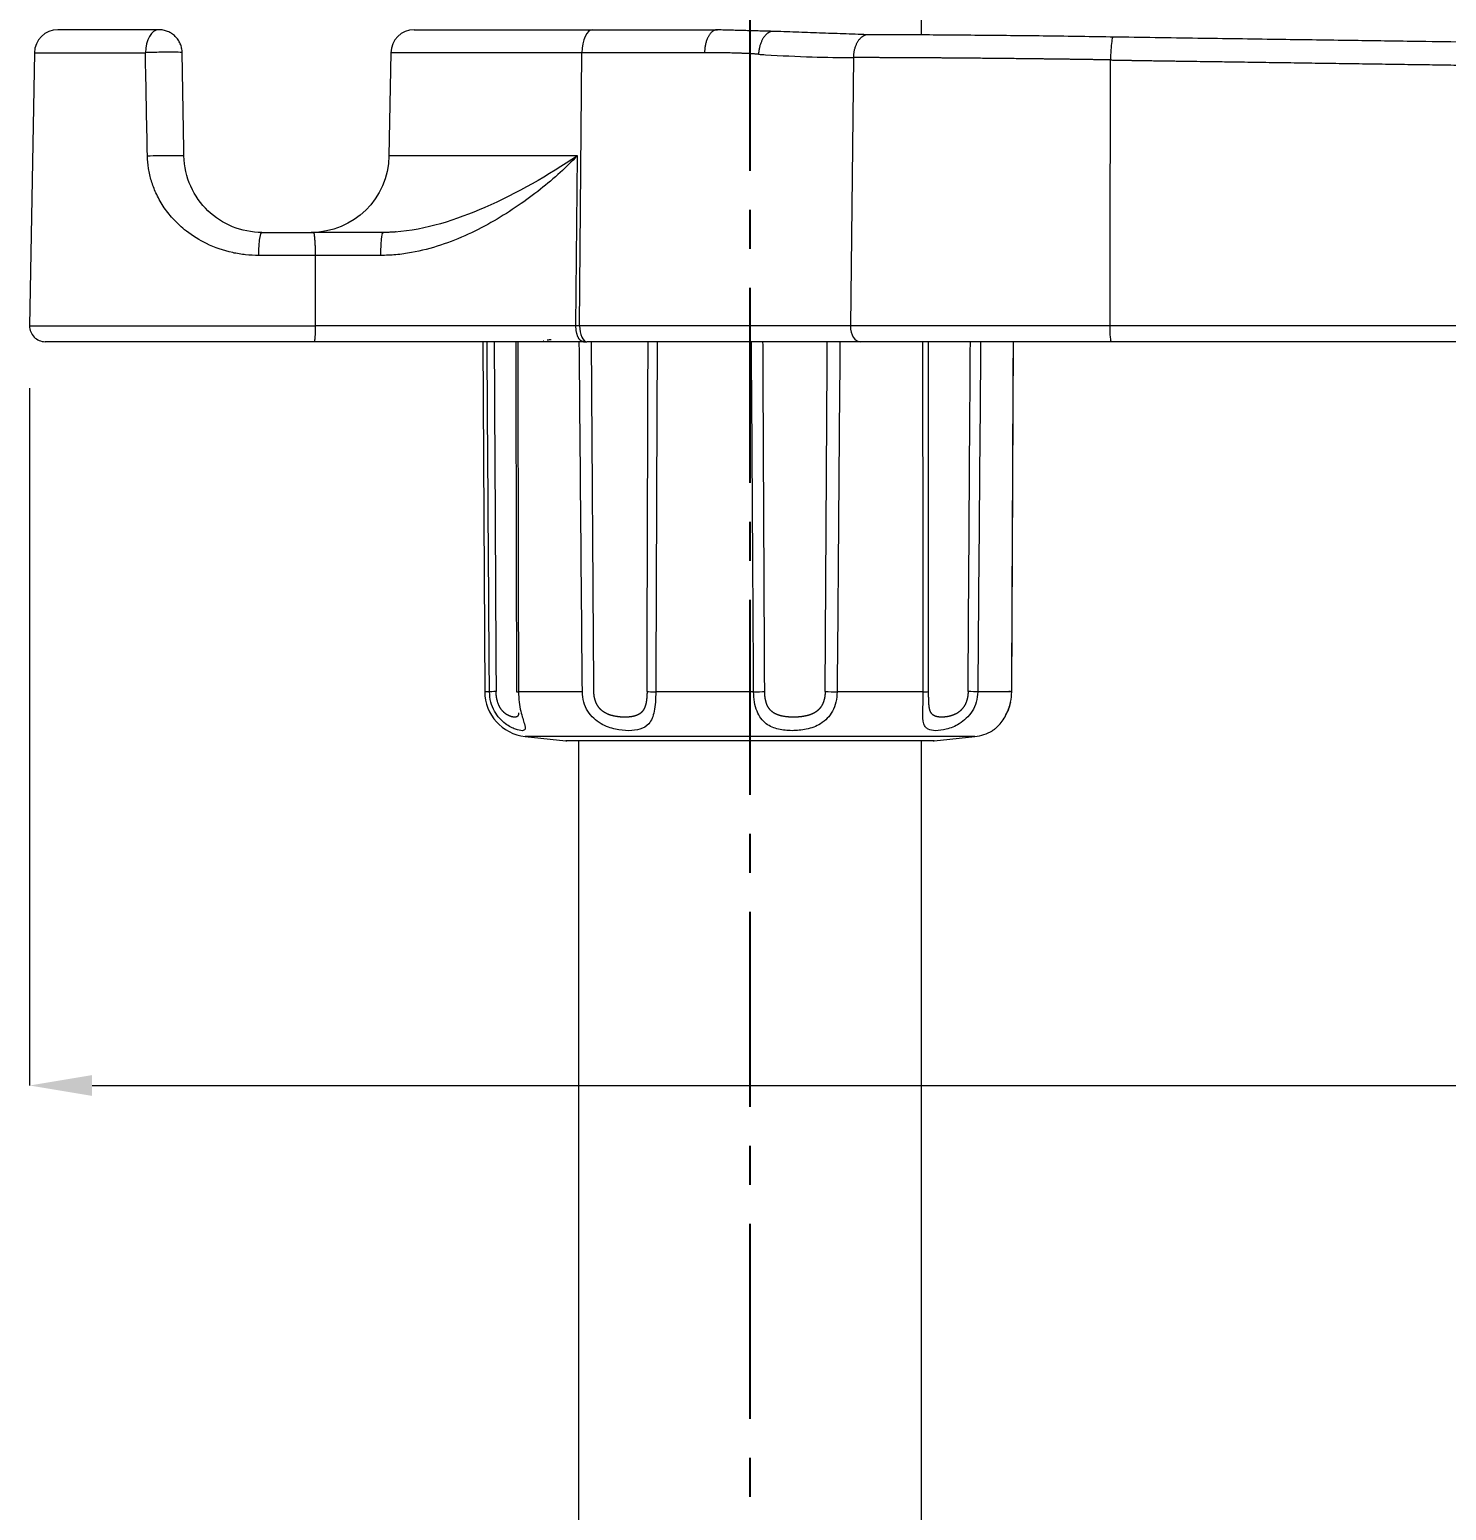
# Model space of a CAD drawing. Extents: x 0 to 1354, y 0 to 992.
# Drawn here: x 736.4 to 827.3, y 252.3 to 347.2 of the extents above; entities that cross this region are included whole.
import ezdxf

# ---------------------------------------------------------------- set-up
doc = ezdxf.new("R2010")
doc.units = 0
doc.header["$LTSCALE"] = 10
doc.header["$MEASUREMENT"] = 0
doc.header["$PDMODE"] = 3
doc.header["$PDSIZE"] = -10
doc.linetypes.add('CENTER', pattern=[2, 1.25, -0.25, 0.25, -0.25])
doc.layers.get('0').update_dxf_attribs({"linetype": 'CONTINUOUS'})
doc.layers.get('DEFPOINTS').update_dxf_attribs({"linetype": 'CONTINUOUS'})
doc.layers.add('1', color=7, linetype='CONTINUOUS')
doc.styles.add('Daelim Dimension', font='')
doc.styles.get('Daelim Dimension').set_extended_font_data('NanumGothic')
doc.dimstyles.new('DEFAULT', dxfattribs={"dimscale": 2, "dimtxt": 2, "dimasz": 2, "dimexe": 0, "dimexo": 2, "dimgap": 1, "dimtad": 1, "dimdec": 1, "dimzin": 9, "dimdsep": 46, "dimtxsty": 'Daelim Dimension', "dimcen": 0.5, "dimclrd": 252, "dimclre": 252, "dimclrt": 3, "dimadec": 1, "dimazin": 0, "dimtfac": 1, "dimtdec": 1, "dimtix": 1, "dimtmove": 0, "dimatfit": 3, "dimfxl": 1, "dimtolj": 1, "dimtzin": 1, "dimlwd": 9, "dimlwe": 9, "dimarcsym": 0})

# ---------------------------------------------------------------- blocks, each defined once
blk = doc.blocks.new('*D10')
at = {"color": 5, "linetype": 'ByBlock', "lineweight": 9, "ltscale": 0.5, "transparency": 16777216}
for p, q in [((736.4302977188373, 324.2547346279537), (736.4302977188373, 279.5530721143766)), ((918.0946051862121, 324.1518465728539), (918.0946051862121, 279.5530721143766)), ((740.4302977188373, 279.5530721143766), (914.0946051862121, 279.5530721143766))]:
    blk.add_line(p, q, dxfattribs=at)
at = {"color": 5, "ltscale": 0.5, "transparency": 16777216}
for points in [[(740.4302977188373, 280.2197387810433), (740.4302977188373, 278.8864054477099), (736.4302977188373, 279.5530721143766)], [(914.0946051862121, 280.2197387810433), (914.0946051862121, 278.8864054477099), (918.0946051862121, 279.5530721143766)]]:
    blk.add_solid(points, dxfattribs=at)
at = {"layer": 'DEFPOINTS', "color": 0, "ltscale": 0.5, "transparency": 16777216}
for p in [(736.4302977188373, 328.2547346279537), (918.0946051862121, 328.1518465728539), (918.0946051862121, 279.5530721143766)]:
    blk.add_point(p, dxfattribs=at)
at = {"color": 7, "ltscale": 0.5, "transparency": 16777216, "insert": (857.1128768611317, 292.4400535163795), "char_height": 20, "attachment_point": 5, "style": 'Daelim Dimension'}
blk.add_mtext('\\A1;182', dxfattribs=at)

msp = doc.modelspace()

# ---------------------------------------------------------------- linework, layer by layer
at = {"color": 1, "linetype": 'CENTER'}
msp.add_open_spline([(782.612609646972, 872.5885128611487), (782.612609646972, 867.5885128611487), (782.612609646972, 159.5885128611487)], degree=1, knots=[0, 0, 0.0070126227208976, 1, 1], dxfattribs=at)
at = {"layer": '1', "color": 7, "linetype": 'Continuous', "lineweight": 18}
for p, q in [((793.6126094133688, 346.9072632215273), (793.6126094133688, 632.0041382215275)), ((736.7359144133688, 345.7634602215273), (736.4302984133687, 328.2547342215273)), ((759.5859144133688, 345.7634602215273), (759.4704764133689, 339.1500202215273)), ((754.6668694133687, 327.2372822215273), (737.4301454133688, 327.2372822215273)), ((765.4790064133686, 327.2372252215275), (765.6095644133688, 304.7961312215273)), ((771.9334504133685, 327.2372822215273), (772.1629944133688, 327.2372822215273)), ((789.6931154133686, 327.2372822215273), (772.1629944133688, 327.2372822215273)), ((768.1975814133689, 301.9298282215275), (770.8088284133687, 301.6473142215275)), ((794.4163914133687, 301.6473142215275), (797.0276374133687, 301.9298282215275)), ((794.4163914133687, 301.6473142215275), (770.8088284133687, 301.6473142215275)), ((771.6126094133688, 301.6478882215276), (771.6126094133688, 238.4728882215275)), ((793.6126094133688, 238.4619502215276), (793.6126094133688, 301.6478882215276))]:
    msp.add_line(p, q, dxfattribs=at)
at = {"layer": '1', "color": 7, "linetype": 'Continuous', "lineweight": 13}
for p, q in [((736.7359144133688, 345.7634602215273), (743.8517504133688, 345.7634602215273)), ((771.8381574133687, 345.7634602215273), (759.5859144133688, 345.7634602215273)), ((771.6951564133687, 328.2547342215273), (771.8381574133687, 345.7634602215273)), ((779.7050674133689, 345.7634602215273), (771.8381574133687, 345.7634602215273)), ((789.2442704133687, 345.4478822215276), (789.0517674133689, 328.2547342215273)), ((771.546276413369, 339.1500202215273), (759.4704764133689, 339.1500202215273)), ((771.4553344133687, 328.2547342215273), (771.5462754133687, 339.1500202215273)), ((754.7391624133688, 332.7634602215273), (751.1228734133688, 332.7634602215273)), ((754.7391624133688, 332.7634602215273), (754.7453394133686, 328.2547342215273)), ((736.4302984133687, 328.2547342215273), (754.7453394133686, 328.2547342215273)), ((771.6951564133687, 328.2547342215273), (771.4553344133687, 328.2547342215273)), ((789.0517674133689, 328.2547342215273), (771.6951564133687, 328.2547342215273)), ((850.9464194133689, 328.2547342215273), (805.7018804133686, 328.2547342215273)), ((765.9108634133686, 304.7961312215273), (765.6095644133688, 304.7961312215273)), ((771.8667154133686, 304.7961312215273), (767.7699434133688, 304.7961312215273)), ((782.8506914133686, 304.7961312215273), (776.5740724133689, 304.7961312215273)), ((793.723266413369, 304.7961312215273), (788.2036994133687, 304.7961312215273)), ((799.3970414133687, 304.7961312215273), (797.2171944133688, 304.7961312215273)), ((797.0276374133687, 301.9298282215275), (768.1975814133689, 301.9298282215275))]:
    msp.add_line(p, q, dxfattribs=at)
at = {"layer": '1', "color": 7, "linetype": 'Continuous', "lineweight": 18}
for centre, radius, start, end in [((738.2356854133686, 345.7372822215273), 1.499999999062544, 90, 178.9999999999982), ((761.085685413369, 345.7372822215273), 1.4999999990625, 90, 178.9999999999982), ((737.4301454133688, 328.2372822215273), 0.9999999993749971, 178.9999999999982, 270), ((768.5095154133687, 304.8130032215274), 2.9, 180.3333329999999, 263.8251270000063), ((796.7157034133688, 304.8130032215274), 2.9, 276.1748729999937, 299.9052350000143), ((770.8626094133688, 302.1444132215272), 0.499999999687501, 263.8251270000063, 270), ((794.3626094133688, 302.1444132215272), 0.499999999687501, 270, 276.1748729999937)]:
    msp.add_arc(centre, radius, start, end, dxfattribs=at)
at = {"layer": '1', "color": 7, "linetype": 'Continuous', "lineweight": 18, "extrusion": (0, 0, -1)}
msp.add_arc((-754.4712374133687, 339.2372822215273), 4.999999996875, 181.0000000000018, 270, dxfattribs=at)
at = {"layer": '1', "color": 7, "linetype": 'Continuous', "lineweight": 13}
for centre, major_axis, ratio, start_param, end_param in [((744.7115764133687, 345.7372822215273), (-3.941028844412803e-14, 1.499999999062538), 0.573304999999972, 1.443170027926044e-10, 1.5533430342748), ((772.5399144133689, 345.7372822215273), (-9.501005023326947e-14, 1.499999999062481), 0.4679099999999854, 4.561684363579843e-12, 1.553343034274898), ((772.1629944133688, 328.2372822215273), (1.026541455475195e-13, 0.9999999993750064), 0.4679099999999596, 1.553343034272702, 3.141592656925711), ((766.8931264133689, 304.8019492215278), (0.9999763877550422, 0.006871967087171265), 0.004974999999960295, 2.160774633668229, 2.953057834599128), ((768.6428704133687, 304.8019492215278), (0.9999978656091133, 0.002066102193322386), 0.008229000000099528, 3.196693472921137, 3.651198131270453), ((776.9292104133688, 304.8019492215278), (-0.9999931303784328, 0.003706644925764245), 0.00763099999997202, 0.4154766212758756, 1.207759822947147), ((782.8366894133687, 304.8019492215278), (0.9999814361306181, 0.006093222750653725), 0.005904000000046583, -1.556829515515801, -0.7645463141707715), ((787.8748764133688, 304.8019492215278), (-0.9999700084458466, 0.00774482282495604), 0.003463999999878772, 1.113607590676201, 1.905890792330338), ((793.0698264133689, 304.8019492215278), (0.999999619000645, 0.0008729254251492536), 0.008439000000040046, -0.8586835120363541, -0.06640031071005836), ((796.3582694133688, 304.8019492215278), (-0.9999667134030679, 0.008159170869803212), 0.002324999999998652, 3.679185711787818, 4.471468913494111)]:
    msp.add_ellipse(centre, major_axis=major_axis, ratio=ratio, start_param=start_param, end_param=end_param, dxfattribs=at)
at = {"layer": '1', "color": 7, "linetype": 'Continuous', "lineweight": 18}
for centre, major_axis, ratio, start_param, end_param in [((754.6668684133688, 328.2372822215273), (-1.519383184936736e-12, 1.000000002086419), 0.07848199978714909, 4.712388980384571, 4.729842272721846), ((771.9334504133685, 328.2372822215273), (2.51393466845923e-12, 0.9999999992882429), 0.4781880000415165, 1.553343034134931, 1.570796326796156), ((789.6931154133686, 328.2372822215273), (8.902705372639467e-12, 0.9999999995283), 0.641444999901686, 1.553342915879312, 1.570796326800607), ((789.6931154133686, 328.2372822215273), (2.970675222953464e-14, 0.9999999993750065), 0.6414450000000153, 1.570796326794859, 3.141592653581331), ((798.4099154133687, 304.8019492215278), (-0.9999886907293255, 0.004755882229033115), 0.007025999999907989, 2.981061232649967, 3.773344433987922)]:
    msp.add_ellipse(centre, major_axis=major_axis, ratio=ratio, start_param=start_param, end_param=end_param, dxfattribs=at)
for points, degree, knots in [([(744.7115766640927, 347.2372820322387), (744.2728721198341, 347.2372820051348), (743.3960040992401, 347.2372819509608), (742.0157026134657, 347.2372820871044), (740.8958107540175, 347.2372819216801), (740.0351855084341, 347.2372820609182), (739.3131308674956, 347.2372819717577), (738.658053458365, 347.2372820823855), (738.3304904545516, 347.2372819477612), (738.2441720603147, 347.2372820308976), (738.2351809201641, 347.2372820364706), (738.2357115612408, 347.2372820352409)], 3, [0, 0, 0, 0, 0.1123801764934061, 0.2246217510329626, 0.3974304120375692, 0.4841950195472042, 0.5711530610885669, 0.736132256380012, 0.897017119452555, 0.9571615493799293, 1, 1, 1, 1]), ([(746.2113482057662, 345.7634606424283), (746.2096538574187, 345.8605297956722), (746.198506197291, 345.9574316446408), (746.157722169934, 346.1472679647266), (746.1280867671294, 346.2401979467593), (746.0514401897431, 346.4185976874717), (746.0044308276329, 346.5040632275093), (745.8948022982618, 346.6643216153068), (745.8321857234009, 346.7391106734151), (745.69369539637, 346.8752047387904), (745.6178249190989, 346.9365065278232), (745.4556776578052, 347.0433214657594), (745.3694047081008, 347.0888320887964), (745.1896944713317, 347.1623534877997), (745.0962614338996, 347.190362525195), (744.9057422473957, 347.2278272403817), (744.8086606035567, 347.2372820322387), (744.7115766639622, 347.2372820322387)], 3, [0, 0, 0, 0, 0.125, 0.125, 0.25, 0.25, 0.375, 0.375, 0.5, 0.5, 0.625, 0.625, 0.75, 0.75, 0.875, 0.875, 1, 1, 1, 1]), ([(761.0856857098624, 347.2372820322387), (761.0858407757432, 347.2372820322387), (761.2704492067919, 347.2372820322387), (761.4603037868578, 347.2372820322387), (761.842226200607, 347.2372820322387), (762.2311652805938, 347.2372820322387), (762.8124147586545, 347.2372820322387), (763.3988649613143, 347.2372820322387), (764.9410781154857, 347.2372820322387), (765.882155510647, 347.2372820322387), (766.8135959339343, 347.2372820322387), (767.8945511201969, 347.2372820322387), (768.9544706098027, 347.2372820322387), (770.1391030212008, 347.2372820322387), (771.2906870474176, 347.2372820322387), (772.5399147098624, 347.2372820322387)], 2, [0, 0, 0, 0.1248881683693669, 0.1248881683693669, 0.2499041443166002, 0.2499041443166002, 0.3749201202638334, 0.3749201202638334, 0.4999360962110667, 0.6249520721583001, 0.6249520721583001, 0.7499680481055333, 0.7499680481055333, 0.8749840240527667, 0.8749840240527667, 1, 1, 1]), ([(805.9811166825075, 346.7638501042654), (804.5213194524645, 346.7877997556509), (801.6594752880815, 346.8297338102445), (797.4921243742901, 346.8727218279234), (793.5851794748223, 346.9020175609123), (791.229047543769, 346.9112882705992), (790.1068648551072, 346.9134530292356)], 3, [0, 0, 0, 0, 0.2501072266922248, 0.500036615400498, 0.7500198159232172, 1, 1, 1, 1]), ([(850.9153259209224, 346.1881091839739), (849.5786951671439, 346.1667230352593), (846.9647713671175, 346.1470693917438), (843.2238384318421, 346.2164612791873), (839.8461574866324, 346.2703940778381), (836.9262018970908, 346.3134243315392), (834.467859020901, 346.3490000170252), (832.394690725142, 346.3789370515713), (830.2761818069293, 346.4096223721233), (827.749428909035, 346.4466313677246), (824.5282451423518, 346.4934526323811), (820.6805419933885, 346.5483993213036), (816.2074272174032, 346.6126565662178), (811.2022370482096, 346.6818904982599), (807.6895208067604, 346.7363591845012), (805.87537529058, 346.7653688396902)], 3, [0, 0, 0, 0, 0.0889275642126793, 0.1739155189074947, 0.2489243766054565, 0.3136979411280242, 0.3682333805548496, 0.4125420780199774, 0.4516966568520109, 0.5092693979607583, 0.5807810878287573, 0.666220468125661, 0.7655964992142126, 0.8789013699278001, 1, 1, 1, 1]), ([(751.3260247270227, 334.2373417982005), (750.0150590788621, 334.2375996706794), (748.7695504826261, 334.7598675468987), (746.9555671882431, 336.5023295987146), (746.3511304384788, 337.7747816846093), (746.3268474755978, 339.1500210797537)], 3, [0, 0, 0, 0, 0.5, 0.5, 1, 1, 1, 1]), ([(759.0960806076919, 334.2372889353153), (758.7267138187208, 334.237292601036), (758.356467293052, 334.2372797060332), (757.7997576076532, 334.2372803680962), (757.6139887309619, 334.2372815903225), (757.2421601116885, 334.2372826304006), (757.0560931187101, 334.2372825357086), (756.6833923701261, 334.2372821540123), (756.4967309846684, 334.2372819463342), (756.122740806918, 334.2372819142831), (755.9354423861678, 334.2372820023872), (755.3729430318649, 334.2372821338383), (754.9971026988596, 334.2372817574912), (754.6214574653554, 334.2372820753674)], 3, [0, 0, 0, 0, 0.2499999999999982, 0.2499999999999982, 0.3749999999999984, 0.3749999999999984, 0.4999999999999988, 0.4999999999999988, 0.6249999999999991, 0.6249999999999991, 0.7499999999999993, 0.7499999999999993, 1, 1, 1, 1]), ([(771.9334502139159, 327.2372820447388), (770.2440459044637, 327.2372820447388), (767.8135434383607, 327.2372820447388), (765.7814080253129, 327.2372820447388), (763.5202853039127, 327.2372820447388), (761.2613603591194, 327.2372820447388), (759.1304785576267, 327.2372820447388), (756.5849991890454, 327.2372820447388), (754.6668696214479, 327.2372820447388)], 2, [0, 0, 0, 0.25, 0.25, 0.5, 0.5, 0.75, 0.75, 1, 1, 1]), ([(767.5966240778776, 327.2372051591472), (767.5969699487559, 327.0777116204874), (767.5993061540403, 326.0000044376627), (767.6032630507507, 324.1700884523509), (767.6081234751837, 321.9134620984994), (767.6119880413025, 320.1132632166011), (767.6158575827349, 318.3056158398101), (767.620639479408, 316.0640616405269), (767.6271375110086, 313.0037291772803), (767.6352443552041, 309.1620361831795), (767.6411514094812, 306.3404544736857), (767.6443636859358, 304.7994369523224)], 3, [0, 0, 0, 0, 0.0213247711632055, 0.1440927293615808, 0.2446653525023822, 0.3230426412290896, 0.384784873694818, 0.486353422411842, 0.6227454643687826, 0.7939609833902991, 1, 1, 1, 1]), ([(769.8637112715951, 327.355022921716), (769.7753635449058, 327.3493761388897), (769.6913475579831, 327.3431599418661), (769.6205425589965, 327.3367483039276), (769.6148830912466, 327.3362265728454)], 3, [0, 0, 0, 0, 0.9188127440796916, 1, 1, 1, 1]), ([(805.7882305044341, 327.2372820447388), (803.5819562684774, 327.2372820447388), (801.4294493387779, 327.2372820447388), (799.2700739895226, 327.2372820447388), (797.2303474354931, 327.2372820447388), (795.1871414131665, 327.2372820447388), (791.3884688090202, 327.2372820447388), (789.6931149668508, 327.2372820447388)], 2, [0, 0, 0, 0.25, 0.25, 0.5, 0.5, 0.75, 1, 1, 1]), ([(799.4033685874147, 304.7980264218093), (799.4084897903022, 305.8822445510812), (799.417947702902, 307.8846762284568), (799.4309575272478, 310.6393172399146), (799.4416145531777, 312.8959442548992), (799.450115567015, 314.6961442545855), (799.4586511945936, 316.5037940036416), (799.4692348780545, 318.7453528608601), (799.4836832207002, 321.8056934276253), (799.4974552876956, 324.7231211622109), (799.5064108823008, 326.6204355097395), (799.5093219156838, 327.2371812776739)], 3, [0, 0, 0, 0, 0.1449545302006532, 0.2677150457568928, 0.368281563533489, 0.4466540848439347, 0.5083925934808863, 0.6099550754818576, 0.7463389802055487, 0.9175443166939028, 1, 1, 1, 1]), ([(798.1626209828464, 302.2997516823013), (798.1685506840913, 302.3038501362905), (798.1804223051231, 302.312055489406), (798.2794088800833, 302.3844537889916), (798.434477787705, 302.5146605338875), (798.7332416467707, 302.8141224449435), (799.1022528299027, 303.3667983286466), (799.3535939893954, 304.1297135260427), (799.3823935798669, 304.5714578487516), (799.3970412032841, 304.7961313381977)], 3, [0, 0, 0, 0, 0.1038553457084216, 0.2079246922293622, 0.3184675448105985, 0.4363181500365246, 0.7001787429503538, 0.8475093293368925, 1, 1, 1, 1]), ([(798.9691084575416, 303.2059062159226), (798.9845060993816, 303.2318224153621), (799.0660321476507, 303.3739865198411), (799.205743837419, 303.6717935456243), (799.2982375528504, 303.9843224624708), (799.3317199756762, 304.1412054984492)], 3, [0, 0, 0, 0, 0.1067022716779811, 0.564731751720043, 1, 1, 1, 1])]:
    msp.add_open_spline(points, degree=degree, knots=knots, dxfattribs=at)
for points, degree in [([(772.5399147098624, 347.2372820322387), (776.6393300646478, 347.2372820322387), (780.5244307447738, 347.2372820322387)], 2), ([(784.0463752868532, 347.1291978011411), (780.4166664117065, 347.2289813930208)], 1), ([(790.1131588470284, 346.9144525037343), (784.0306948645721, 347.1314307521614)], 1), ([(746.327093556295, 339.1500254086875), (746.2884924834384, 341.3545034815513), (746.2498914091657, 343.5589815543906), (746.2112903334769, 345.7634596272053)], 3), ([(751.326024718699, 334.2372820403632), (752.9686583305265, 334.2372820403632), (754.6214574653554, 334.2372820403632)], 2), ([(759.9388518908759, 334.2720753041947), (758.9897027543157, 334.2151311358127)], 1), ([(759.071803261023, 334.2152013835891), (759.0800586078326, 334.2299253721856), (759.0882185773467, 334.2372879037237), (759.0960806076919, 334.2372889353153)], 3), ([(759.8634224267571, 334.2641033544203), (759.6080614043603, 334.2464623691965), (759.3522304450398, 334.2372740166909), (759.0960806076969, 334.237273170166)], 3), ([(769.3756008897062, 327.2958029734193), (769.3707034627628, 327.2932327174237), (769.3666565590088, 327.2906644679349), (769.3626096552553, 327.2880962184456)], 3), ([(850.9407251963694, 327.2372820447388), (828.3226432288357, 327.2372820447388), (805.7882305044341, 327.2372820447388)], 2)]:
    msp.add_open_spline(points, degree=degree, dxfattribs=at)
at = {"layer": '1', "color": 7, "linetype": 'Continuous', "lineweight": 13}
for points, weights in [([(780.5244307447745, 347.2372823105868), (780.0447417029809, 347.2372823582343), (779.7132202543926, 346.6183732186889), (779.705067953344, 345.7634606396234)], [1.132441264747343, 0.933568573985621, 0.9586650548010645, 1.207730707193673]), ([(784.0284422118668, 347.1311163664461), (783.5466268862033, 347.0628142725125), (783.2065139627161, 346.4577120565053), (783.1631040768061, 345.6646887193394)], [1.098810870723025, 0.93666454982598, 0.9740769605851254, 1.211048103000461]), ([(790.1069855652279, 346.9134728182405), (789.5910670125886, 346.8288841271294), (789.253742011078, 346.2305627620178), (789.2442703048864, 345.4478825685117)], [1.101716854993937, 0.9400909128945356, 0.9710801364015884, 1.194684525515096]), ([(754.621457465355, 334.2372820753674), (754.6894680566411, 334.2372823586918), (754.7379766483323, 333.6298968122753), (754.7391635960669, 332.7634606487807)], [1.167371716340414, 0.9442094212073396, 0.9442094278865624, 1.167371736378082]), ([(754.7453513716318, 328.2372820441135), (754.745351370671, 327.650619030546), (754.7127763732283, 327.2372826123308), (754.6668746128603, 327.2372830923775)], [1.167371831364759, 0.9414208798922716, 0.9442442331595362, 1.175841891166553]), ([(771.9334502459976, 327.237283119706), (771.6537563450291, 327.2372826399867), (771.4552666155082, 327.6506190468142), (771.4552666129557, 328.2372820441135)], [1.175841891158185, 0.9442442332473804, 0.9414208798971362, 1.167371831107452]), ([(805.7018579446467, 328.237282044114), (805.7018579446474, 328.2431076385653), (805.7018623614254, 328.2489260108393), (805.7018711627684, 328.2547366955848)], [1.167382765344585, 1.170171744219717, 1.172995576159694, 1.175854261164515]), ([(772.6066274734953, 304.802260129705), (772.5554187617004, 312.2805102805667), (772.5046387816351, 319.7587675066927), (772.4541724627234, 327.237030124036)], [1.00000000007275, 1.000000000075473, 1.000000000078156, 1.000000000080793]), ([(783.5583973467628, 304.802260129705), (783.5212384862575, 312.280510275674), (783.484660550479, 319.7587674969084), (783.4485333748171, 327.2370301093595)], [1.00000000007252, 1.000000000075234, 1.000000000077909, 1.000000000080536]), ([(794.0676226440414, 304.802260129705), (794.0619006785037, 312.2805104083652), (794.0566400095022, 319.7587677622912), (794.0517562840196, 327.2370305074344)], [1.00000000007305, 1.000000000075782, 1.000000000078474, 1.000000000081127])]:
    msp.add_rational_spline(points, weights, degree=3, dxfattribs=at)
for points, knots in [([(805.875322476033, 346.7596858526701), (805.8524881011404, 346.7357439741497), (805.8272021115081, 346.6478199276378), (805.7646802762106, 346.1920049346284), (805.7361724053212, 345.7061301373108), (805.7272989656694, 345.2964709908399)], [0, 0, 0, 0, 0.3771899324551563, 0.3771899324551563, 1, 1, 1, 1]), ([(744.7115767970331, 345.7875021284424), (744.6352396545772, 345.7861682831142), (744.5589017638276, 345.7846406291417), (744.4079975029581, 345.7812332023475), (744.333432497564, 345.7793534603559), (744.1878085771841, 345.7752855951919), (744.1167509791703, 345.7730975088223), (743.9797948850714, 345.7684638660955), (743.913897627569, 345.7660183516571), (743.8513464215816, 345.7634725524415)], [0, 0, 0, 0, 0.25, 0.25, 0.5, 0.5, 0.75, 0.75, 1, 1, 1, 1]), ([(783.163111258456, 345.6646886523083), (783.1350431885062, 345.6665822777738), (783.0785086026408, 345.6703964100477), (782.9930121374864, 345.6758505634014), (782.9062468793745, 345.6811621081981), (782.8182031092197, 345.6863080223118), (782.7288801081722, 345.6912946017198), (782.6382746583031, 345.6961201226079), (782.546384188403, 345.7007850544449), (782.4532059141338, 345.7052892671452), (782.3587370734895, 345.7096327945799), (782.2629748628419, 345.7138156259018), (782.16591645482, 345.7178377625294), (782.0675589938496, 345.7216992026945), (781.9678995977442, 345.7253999452021), (781.8669353578734, 345.7289399901481), (781.7646633388699, 345.7323193320678), (781.661080581724, 345.7355379870821), (781.5561840935989, 345.7385958894563), (781.4159286600334, 345.7424219240909), (781.2399190255574, 345.7467458450149), (781.0277124891882, 345.7512129481827), (780.813139567405, 345.7549927203211), (780.5961907345945, 345.7580838992337), (780.3768596353011, 345.7604907786697), (780.1551277913318, 345.7621972380696), (779.9310225611544, 345.7632642177493), (779.7806091742618, 345.7633949715866), (779.7050677777861, 345.763460639462)], [0, 0, 0, 0, 0.0247377469475508, 0.0498266635870976, 0.0752668781701753, 0.1010585136767789, 0.1272016880955817, 0.1536965146856054, 0.1805431022208651, 0.2077415552196451, 0.2352919741590787, 0.2631944556764738, 0.2914490927581579, 0.3200559749168855, 0.3490151883585014, 0.3783268161387764, 0.4079909383109273, 0.4380076320645837, 0.4683769718568669, 0.4990990295358392, 0.5597139325195905, 0.6208986672686327, 0.6826537230271181, 0.7449795752251617, 0.8078766859619051, 0.8713455044676609, 0.9353864675464888, 1, 1, 1, 1]), ([(783.1631067186208, 345.6646885453927), (783.3101512883127, 345.6546425710992), (784.4701182827362, 345.5780865606196), (786.5196317514838, 345.480556303655), (788.3740068073037, 345.4492366129114), (789.2442700084616, 345.4478865484346)], [0, 0, 0, 0, 0.0705672147237085, 0.5576883068967562, 1, 1, 1, 1]), ([(805.727280210991, 345.2964747787844), (805.7007128487439, 345.2969744009067), (805.6469908727581, 345.2979846889205), (805.5655511274431, 345.2994820594447), (805.482369688044, 345.3009875285131), (805.3974505143551, 345.302498440102), (805.3107954246925, 345.3040155279939), (805.2224068647538, 345.305538588538), (805.1322871403304, 345.3070676772429), (805.0404386276914, 345.3086027780935), (804.9468637137907, 345.3101438948718), (804.8515648110474, 345.3116910259475), (804.7545443515164, 345.313244171228), (804.6558047867056, 345.3148033302357), (804.5553485858063, 345.3163685026373), (804.4531782343256, 345.3179396880939), (804.3492962325763, 345.3195168862974), (804.243705094174, 345.3211000969611), (804.1364073444943, 345.3226893198178), (804.027405519113, 345.324284554619), (803.9167021622152, 345.3258858011338), (803.8042998249794, 345.3274930591458), (803.6902010639401, 345.3291063284512), (803.5744084392968, 345.3307256088717), (803.4569245133207, 345.3323509001946), (803.3377518482434, 345.3339822023947), (803.216893006007, 345.3356195147837), (803.0943505840382, 345.3372628386758), (802.9701282100668, 345.3389121520879), (802.844231489245, 345.3405674543908), (802.7166681657582, 345.3422287659203), (802.587447420467, 345.3438960849041), (802.456578979326, 345.3455694117708), (802.3240730976249, 345.3472487462366), (802.189940574146, 345.348934088159), (802.0541927684676, 345.3506254375982), (801.9168416148104, 345.3523227936714), (801.7778996480329, 345.3540261591641), (801.6373799849825, 345.3557355229211), (801.4952964764689, 345.3574509268108), (801.3516632117844, 345.3591722112067), (800.8846205535983, 345.3647309415735), (800.0992912138622, 345.3737553527078), (799.0062709554991, 345.3855196416132), (797.9278394131402, 345.3963263792732), (797.16450714765, 345.403397300973), (796.7049499841423, 345.4074485303161), (796.5425513873925, 345.4088594800021), (796.3806199969972, 345.4102459001322), (796.2191564242244, 345.4116077259434), (796.058161827882, 345.4129449747859), (795.8976372156308, 345.4142576419933), (795.7375836305346, 345.415545728885), (795.5780021033029, 345.4168092348498), (795.4188936767478, 345.4180481608607), (795.2602602636603, 345.4192624963837), (795.1021056035943, 345.4204522378616), (794.944435266701, 345.4216174001742), (794.7872560322135, 345.422757982539), (794.6305747291549, 345.4238739853279), (794.4743981708834, 345.4249654084481), (794.3187331518375, 345.4260322519292), (794.1635864484292, 345.4270745157689), (794.0089648188314, 345.4280921999718), (793.8548750030604, 345.4290853045411), (793.7013237229785, 345.4300538294808), (793.5483176823182, 345.4309977747923), (793.3958635667018, 345.4319171404784), (793.2439680436601, 345.4328119265408), (793.0926377626529, 345.4336821329823), (792.9418793550894, 345.4345277598034), (792.7916994343468, 345.4353488070053), (792.6421045957909, 345.43614527459), (792.493101416796, 345.4369171625565), (792.3446964567629, 345.4376644709066), (792.1968962571423, 345.4383871996395), (792.0497073414504, 345.4390853487546), (791.9031362152919, 345.4397589182524), (791.7571893663776, 345.4404079081312), (791.6118732645459, 345.4410323183909), (791.4671943617809, 345.4416321490287), (791.3231590922333, 345.4422074000447), (791.1797738722407, 345.4427580714357), (791.0370451003382, 345.4432841632004), (790.8949791573245, 345.4437856753345), (790.7535824060956, 345.4442626078405), (790.6128611923632, 345.4447149606992), (790.4728218420732, 345.445142733967), (790.3334706711189, 345.4455459274179), (790.194813949216, 345.4459245418773), (790.0568580347094, 345.4462785742478), (789.9196088719673, 345.4466080360633), (789.7830738656744, 345.4469128842909), (789.6472548918637, 345.4471932793738), (789.5121743587806, 345.4474486230254), (789.3777780316609, 345.4476811460852), (789.288763809664, 345.4478154432084), (789.2442701083537, 345.4478825715385)], [0, 0, 0, 0, 0.0044184578747177, 0.0089345824260242, 0.0135483570757221, 0.0182597697553694, 0.0230688132363434, 0.0279754854673976, 0.0329797899197544, 0.0380817359397583, 0.0432813391091044, 0.0485786216126566, 0.0539736126138508, 0.0594663486376806, 0.0650568739612531, 0.070745241011884, 0.0765315107727083, 0.0824157531957642, 0.0883980476225034, 0.0944784832116627, 0.1006571593744457, 0.1069341862169228, 0.1133096849895721, 0.1197837885438663, 0.126356641795795, 0.1330284021962094, 0.1397992402078617, 0.1466693397890008, 0.1536388916093795, 0.160707936702624, 0.16787635345646, 0.1751439996568297, 0.182510718309635, 0.189976337111864, 0.1975406679190763, 0.205203506209761, 0.2129646305470986, 0.2208238020387022, 0.2287807637949448, 0.2368352403865142, 0.2449869373018918, 0.2532355404054681, 0.3164484729775248, 0.3795549836257183, 0.4426110575179656, 0.5056860023234181, 0.5154414504661585, 0.5251937530657864, 0.5349431662579059, 0.5446899454131778, 0.5544343451210332, 0.5641766191735403, 0.5739170205494419, 0.5836558013983593, 0.5933932130251702, 0.6031295022234263, 0.6128647623222802, 0.6225988813480389, 0.6323317325618986, 0.6420631888767587, 0.6517931229226548, 0.6615214071116426, 0.6712479137021227, 0.6809725148626332, 0.6906950827351253, 0.700415489497728, 0.7101336074270255, 0.7198493089598529, 0.7295624667546285, 0.7392729537522392, 0.7489806432364834, 0.7586854088940949, 0.768387124874354, 0.7780856658483009, 0.7877809070675664, 0.7974727244228309, 0.8071609945019197, 0.8168455946475571, 0.82652640301478, 0.8362032986280313, 0.8458761614379408, 0.8555448723778036, 0.8652093134197711, 0.8748693676307616, 0.8845249192281075, 0.8941758536349352, 0.9038220575353076, 0.9134634189291216, 0.92309982718678, 0.9327311731036446, 0.9423573489542748, 0.9519782485464728, 0.961593767275122, 0.9712038021758552, 0.9808082519785312, 0.99040701716055, 1, 1, 1, 1]), ([(805.7272989656694, 345.2964709908399), (805.8134959183008, 345.2947698388073), (805.9847248373999, 345.2913905264902), (806.2398418299344, 345.2866304836496), (806.4914794609049, 345.282103815385), (806.7396402544327, 345.2778038065965), (806.9843248365964, 345.2736989451994), (807.2255343200745, 345.2697664455179), (807.4632696768776, 345.2659835022043), (807.697531967222, 345.2623290541912), (807.9283225079676, 345.2587849449149), (808.1556430012333, 345.2553431231097), (808.3794952721196, 345.2519953107083), (808.5998810857163, 345.2487341085596), (808.8168021099382, 345.2455526805836), (809.0302599157176, 345.2424447973087), (809.2402559766547, 345.2394048300719), (809.4467916667368, 345.2364275967718), (809.6498682682391, 345.2335088359189), (809.8494869437468, 345.2306433736342), (810.0456488386058, 345.2278316891154), (810.3573922432906, 345.223341327656), (810.9151120679917, 345.2155203198797), (811.8492770360635, 345.2021520970118), (813.1714200036922, 345.1829025977424), (814.8000543562821, 345.1593855918097), (816.5907557336432, 345.1338346851933), (818.3989305915634, 345.1079434290352), (820.1616830860844, 345.0820763909421), (821.8789953170822, 345.0571085756781), (823.5507957947516, 345.0330681415978), (825.1770171160815, 345.0097843691885), (826.7576218324903, 344.9867958725188), (828.3345022864569, 344.9636868406167), (829.922948258697, 344.9405084917091), (831.5382274221774, 344.9170961348589), (833.1536883506496, 344.8937876960379), (834.7692976803755, 344.8703733802811), (836.3850223745285, 344.8468601529037), (838.0008073139247, 344.8233172362163), (839.3363257216133, 344.8033327019873), (840.3857827048723, 344.7870736364787), (841.1434553665849, 344.7751631388303), (841.8839287836731, 344.7632068749533), (842.6072412829913, 344.7513846099002), (843.3134362763967, 344.7397947341312), (844.0025615744617, 344.7286121671884), (844.6746675463337, 344.7180946254218), (845.3298003309228, 344.7084140320433), (845.9680015689992, 344.6999488752688), (846.5892899564001, 344.6930315765728), (847.1936436262276, 344.688054221768), (847.7809894519619, 344.6856069952726), (848.3511536282326, 344.686142976632), (848.9038968984682, 344.6889888018484), (849.4390341581143, 344.6935428188428), (849.9565359139833, 344.6992258261596), (850.4564930868073, 344.7053971756352), (850.7839636179897, 344.7098493041156), (850.9447936933939, 344.7120358708169)], [0, 0, 0, 0, 0.0057340384923109, 0.0113905791694518, 0.0169696735136015, 0.0224713704910338, 0.027895716770782, 0.0332427569168164, 0.038512533556002, 0.0437050875361653, 0.0488204630397958, 0.0538587149294426, 0.0588198974521194, 0.06370406219138401, 0.0685112580710994, 0.0732415313645961, 0.0778949257091046, 0.0824714821253263, 0.0869712390419991, 0.0913942323253007, 0.0957404953129394, 0.1000100587427909, 0.1121151039289634, 0.1328084791375976, 0.1620910061135974, 0.1999648385504255, 0.2409988739004876, 0.2810177805411076, 0.3200233795664015, 0.3580163104406544, 0.3949954541602322, 0.4309596863450496, 0.4659098377857582, 0.4998468355432857, 0.5355497277177663, 0.5712532052516063, 0.6069564828922022, 0.6426593785740752, 0.6783620099701453, 0.7140633975313665, 0.7497618435775654, 0.7668814280384177, 0.7836200455345714, 0.7999783315294371, 0.8159572570736552, 0.8315577457733248, 0.8467808366756244, 0.8616276908737833, 0.8760993076889153, 0.8901965451161002, 0.9039200981996438, 0.9172695940795038, 0.9302433060678978, 0.9428386953955452, 0.9550493558589488, 0.9668692908660272, 0.9782989790572556, 0.9893420124797988, 1, 1, 1, 1]), ([(743.9847736126485, 339.1500271473431), (744.4329799945658, 339.1679959677429), (745.0504575764585, 339.1799499416336), (746.0077649461473, 339.1799336102702), (746.3268248800769, 339.1679651574616), (746.3270935566588, 339.150025388022)], [0, 0, 0, 0, 0.5, 0.5, 1, 1, 1, 1]), ([(751.1228735623349, 332.7634606578592), (750.8408829130294, 332.7721844661157), (750.2760793127404, 332.7896575217771), (749.1292925102553, 332.9835416592894), (747.8103864160403, 333.4380161569113), (746.544172830208, 334.2249596451345), (745.6352756204028, 335.0646088506735), (744.9865592434271, 335.8986376485884), (744.5325477527826, 336.7175328457363), (744.2254953205315, 337.5322993747302), (744.0342357586273, 338.3302134111152), (744.0012930002549, 338.8787381980931), (743.9850006260235, 339.1500200077078)], [0, 0, 0, 0, 0.0777078936919473, 0.1556423882713493, 0.3235638140221335, 0.4697138487374908, 0.5841261472182525, 0.6820853117319521, 0.7743574313629982, 0.8502314741163113, 0.9259295519736646, 1, 1, 1, 1]), ([(771.5462756211296, 339.1500200051066), (771.1841515027327, 338.7916727767526), (770.432509201742, 338.0478699710559), (769.1675338415216, 336.9736711097837), (767.755898039663, 335.9333449416119), (765.6891397933414, 334.6248187876083), (763.4008940022145, 333.5448646468092), (761.2218442045832, 332.9792144654973), (759.929007156491, 332.7917509512779), (759.2695860368681, 332.77274310191), (758.9475654350413, 332.7634608406804)], [0, 0, 0, 0, 0.1088889092058962, 0.2260150763508846, 0.3492710082394904, 0.475845138442215, 0.7346748587876719, 0.8663408736798618, 0.9347291267803309, 1, 1, 1, 1]), ([(771.5462756211277, 339.1500200051066), (769.6746669435661, 337.8999986549632), (767.6842434255018, 336.7433592507366), (763.7647424828492, 335.0358217338546), (761.8279894675761, 334.3998206115714), (759.8634224130656, 334.2641033534744)], [0, 0, 0, 0, 0.5305127632017448, 0.5305127632017448, 1, 1, 1, 1]), ([(751.1228882796045, 332.7634587613527), (751.1238271644615, 333.1611226636699), (751.150013470995, 333.5900230572367), (751.2325797613676, 334.1301067780216), (751.2841975233355, 334.2373306855377), (751.3260247270227, 334.2373417982005)], [0, 0, 0, 0, 0.5, 0.5, 1, 1, 1, 1]), ([(758.9475669743297, 332.763460569395), (758.9481919133364, 333.1138601675691), (758.9631016004287, 333.5204040459182), (759.0143379134197, 334.0289296500712), (759.0436262239477, 334.1649459078124), (759.0718033826906, 334.2152016005919)], [0, 0, 0, 0, 0.5638860355369425, 0.5638860355369425, 1, 1, 1, 1]), ([(758.9475654350413, 332.7634608406804), (758.2832632381528, 332.7634608406804), (756.8961459800134, 332.7634608406804), (755.4835913997827, 332.7634608406804), (754.7391626928511, 332.7634608406804)], [0, 0, 0, 0, 0.481878057844959, 1, 1, 1, 1]), ([(771.4553347771152, 328.2547344504981), (771.304716619353, 328.2547344439961), (770.929504982596, 328.2547351474016), (770.2925176347007, 328.2547358081963), (769.5121272188946, 328.2547339058081), (768.6285128333373, 328.2547354257974), (767.6245093760883, 328.2547344951988), (766.4894620068335, 328.2547342739288), (765.2396988159121, 328.2547351086967), (763.9172463912832, 328.2547344480233), (762.5730021688801, 328.2547345499468), (761.2577852428838, 328.2547350785978), (760.0136881897547, 328.2547342290206), (758.872708831811, 328.2547345448581), (757.8436969590196, 328.2547354206724), (756.912609748573, 328.2547338952452), (756.0659142797726, 328.2547357834571), (755.3523656896666, 328.2547351812152), (754.9218904726747, 328.2547344434972), (754.7453386306693, 328.2547344504362)], [0, 0, 0, 0, 0.0304083957065032, 0.0749517534435948, 0.1243398534326069, 0.1789297789895095, 0.2398527141433082, 0.3090615125813314, 0.3848989380994048, 0.4642923094801421, 0.5441676319810846, 0.6218594602899837, 0.6950813664932262, 0.7615831867957983, 0.8205316042932111, 0.8742641342573165, 0.923673674911214, 0.9685981433778276, 1, 1, 1, 1]), ([(805.7018675337272, 328.2547366955848), (805.432732970788, 328.2547366955848), (804.8733274903145, 328.2547366955848), (804.0431888201895, 328.2547366955848), (803.2145255072146, 328.2547366955848), (802.4059461494114, 328.2547366955848), (801.6001959973912, 328.2547366955848), (800.7966546430971, 328.2547366955848), (800.0003612365927, 328.2547366955848), (799.2037141368123, 328.2547366955848), (798.3845946215015, 328.2547366955848), (797.5090672047784, 328.2547366955848), (796.5458464332555, 328.2547366955848), (795.482426088684, 328.2547366955848), (794.3239013328484, 328.2547366955848), (793.0812049676015, 328.2547366955848), (791.7581529644342, 328.2547366955848), (790.3951630089098, 328.2547366955848), (789.4945544050674, 328.2547366955848), (789.0517679006193, 328.2547366955848)], [0, 0, 0, 0, 0.0443213484992132, 0.0922126753051592, 0.1372580049327917, 0.1818918216847586, 0.2270887256414522, 0.2723664420399534, 0.3174744581414363, 0.3624569007655947, 0.4088395165002313, 0.4589932931984537, 0.5152846080967718, 0.5791117252257136, 0.6500328056301383, 0.7274044625551791, 0.8120723375314175, 0.9053558586380565, 1, 1, 1, 1]), ([(805.7882305044341, 327.237282055167), (805.7679168184136, 327.2372481372856), (805.744062948746, 327.3340873075601), (805.7102578806162, 327.7240331045148), (805.70178817534, 328.0007042808272), (805.7018579446471, 328.2372820441135)], [0, 0, 0, 0, 0.5, 0.5, 1, 1, 1, 1]), ([(767.7699433117368, 304.7961313381977), (767.7789090275091, 304.5724271534252), (767.7965793562189, 304.1315335784773), (767.9450507229935, 303.368063497466), (768.1717660995118, 302.7019547212642), (768.2292659944783, 302.4090957372562), (768.1369885525119, 302.3142148480613), (767.9680322336749, 302.2854439431119), (767.6713752194405, 302.3436096971589), (767.2786732367126, 302.5150988725929), (766.7957854793817, 302.8144497148839), (766.2888490611513, 303.3672274555108), (765.9657110471198, 304.129935362321), (765.9293541646421, 304.571533961456), (765.9108630271085, 304.7961313381977)], [0, 0, 0, 0, 0.0759945805998849, 0.1497760193957676, 0.2820795981004951, 0.3955280006027183, 0.4483588358831172, 0.5000480691611758, 0.6037010385658875, 0.659010690246542, 0.7179782517287541, 0.8499979378041722, 0.9237088393372462, 1, 1, 1, 1]), ([(776.5740721324837, 304.7961313381977), (776.5694538626185, 304.5724254459185), (776.5603518178223, 304.1315285057128), (776.4652534205388, 303.3680895592327), (776.2008053638201, 302.7017789236568), (775.6127054621966, 302.3592894697711), (774.8598741446367, 302.2712253522066), (774.1313162912929, 302.343574515294), (773.5223101702095, 302.5151061155482), (772.8601204768202, 302.8144448180444), (772.2702017114734, 303.3672283587191), (771.923981491746, 304.1299351853775), (771.8860218879481, 304.5715339017795), (771.8667156051533, 304.7961313381977)], [0, 0, 0, 0, 0.0760230122516425, 0.1498320546923099, 0.2821851316991315, 0.3956759782982817, 0.4998610236731652, 0.6035527724796512, 0.6588831170221108, 0.7178727398180714, 0.8499418179928535, 0.9236802967476344, 1, 1, 1, 1]), ([(788.2036997671303, 304.7961313381977), (788.187663311076, 304.5724271529523), (788.1560574184814, 304.131533577224), (787.861798237202, 303.3680634961945), (787.2304994723359, 302.7019547207726), (786.4024172189993, 302.4090957370788), (785.7674083668699, 302.3142148480335), (785.1579750706346, 302.2854439431078), (784.5595417832583, 302.3436096973389), (784.0194418697656, 302.5150988732623), (783.4877247308386, 302.8144497158485), (783.0908872917294, 303.3672274557937), (782.8835788001461, 304.1299353621982), (782.8617788855163, 304.5715339612968), (782.8506914326745, 304.7961313381977)], [0, 0, 0, 0, 0.0759945807591359, 0.1497760196580175, 0.2820795981970731, 0.3955280006586189, 0.4483588359749338, 0.5000480691776339, 0.6037010387485905, 0.6590106905872634, 0.7179782518616692, 0.8499979378183886, 0.9237088392843256, 1, 1, 1, 1]), ([(797.2171941965098, 304.7961313381977), (797.1972365429087, 304.5724254452969), (797.1579024497701, 304.1315285040662), (796.802290839214, 303.3680895575633), (796.0987471905919, 302.7017789230083), (795.2028394270696, 302.3592894696774), (794.4915518837802, 302.2712253521615), (794.0770189174591, 302.3435745155296), (793.8582511482768, 302.5151061164277), (793.7058867115156, 302.8144448193113), (793.6877752130326, 303.3672283590902), (793.7163878513529, 304.1299351852165), (793.7209472388167, 304.5715339015708), (793.7232661466828, 304.7961313381977)], [0, 0, 0, 0, 0.0760230124608288, 0.1498320550367761, 0.2821851318257439, 0.3956759783713533, 0.4998610236952294, 0.6035527727200852, 0.658883117470684, 0.7178727399929551, 0.8499418180116631, 0.9236802966781674, 1, 1, 1, 1])]:
    msp.add_open_spline(points, degree=3, knots=knots, dxfattribs=at)
for points in [[(743.985000608267, 339.150020085139), (743.9397977706708, 341.3545002047183), (743.8953810711464, 343.5589803242972), (743.8517505879081, 345.7634604438756)], [(746.2112903334769, 345.7634596272048), (746.2109561862644, 345.7896815267748), (745.4966827228809, 345.8010605702982), (744.7115767970331, 345.7875021284424)], [(805.701862068121, 328.2547366998376), (805.7103334934632, 333.9353160594862), (805.7188062077553, 339.6158954191367), (805.727280210991, 345.2964747787844)], [(765.9108630272472, 304.7961313382023), (765.859371739572, 312.276496119485), (765.8078804518973, 319.7568609007683), (765.7563891642221, 327.2372256820506)], [(766.2130724162848, 327.2370321312007), (766.2543042318653, 319.7587747973682), (766.2955360474457, 312.2805174635353), (766.3367678630266, 304.8022601297023)], [(767.7265416842974, 327.2372253683295), (767.7410088934525, 319.7568606916186), (767.7554761026076, 312.2764960149077), (767.7699433117627, 304.7961313381973)], [(771.8667156057295, 304.7961313382023), (771.8022935842077, 312.2764962706372), (771.7378715626855, 319.756861203072), (771.6734495411638, 327.2372261355069)], [(776.0142814158585, 304.8022601297023), (776.0365259226064, 312.2805177126609), (776.0587704293544, 319.758775295619), (776.0810149361023, 327.2370328785771)], [(776.6620508443257, 327.2372258817252), (776.6327246070614, 319.7568610338828), (776.6033983697976, 312.27649618604), (776.5740721325337, 304.7961313381973)], [(782.8506914334139, 304.7961313382023), (782.8034824604015, 312.2764960372031), (782.7562734873895, 319.7568607362034), (782.7090645143771, 327.2372254352038)], [(787.4334384338763, 304.8022601297023), (787.4799120800285, 312.2805173924751), (787.5263857261807, 319.7587746552483), (787.5728593723329, 327.2370319180211)], [(788.3818926022059, 327.2372258819303), (788.3224949905307, 319.7568610340193), (788.2630973788555, 312.2764961861083), (788.2036997671798, 304.7961313381973)], [(793.723266147244, 304.7961313382023), (793.7153598237414, 312.2764961599348), (793.7074535002389, 319.7568609816669), (793.6995471767359, 327.237225803399)], [(796.5968760849587, 304.8022601297023), (796.6458333369415, 312.2805175460119), (796.6947905889242, 319.7587749623215), (796.7437478409065, 327.2370323786315)], [(797.4022227442701, 327.2372255638581), (797.3405465616925, 319.756860821971), (797.2788703791148, 312.2764960800839), (797.2171941965371, 304.7961313381973)], [(799.3970412034023, 304.7961313382023), (799.4321369861118, 312.2764960088477), (799.4672327688213, 319.7568606794937), (799.5023285515308, 327.2372253501396)]]:
    msp.add_open_spline(points, degree=3, dxfattribs=at)
for points, weights, knots in [([(767.7757488392394, 303.4513062556941), (767.7759763268336, 303.3943201248537), (767.7713647221576, 303.3486635315264), (767.7514108076984, 303.2750676406879), (767.735949743942, 303.2473038587611), (767.673596272221, 303.1832666968619), (767.6100114569645, 303.1654679550986), (767.4483754790313, 303.1655738893739), (767.3494189935823, 303.1827696636167), (767.1191233554746, 303.2686407103718), (766.9894355434044, 303.3366701089806), (766.7899572556125, 303.5146995733801), (766.7243999546531, 303.5857398117366), (766.6001295906967, 303.76001235741), (766.5422193707395, 303.8631376718665), (766.4453214448295, 304.0963631431948), (766.4056596442783, 304.2284533109885), (766.3522406227471, 304.5051697256783), (766.3375879694049, 304.653753813064), (766.3367678630261, 304.8022601297023)], [1.000000000007744, 1.000000000008082, 1.000000000008434, 1.000000000009116, 1.000000000009423, 1.000000000010226, 1.00000000001054, 1.000000000010539, 1.000000000010226, 1.000000000009161, 1.000000000008413, 1.000000000007374, 1.000000000007063, 1.000000000006555, 1.000000000006373, 1.000000000006154, 1.000000000006121, 1.000000000006087, 1.000000000006089, 1.00000000000609], [0, 0, 0, 0, 0.0816496131819026, 0.0816496131819026, 0.1651360119835485, 0.1651360119835485, 0.3321088095868373, 0.3321088095868373, 0.4990816071901276, 0.4990816071901276, 0.6660544047934179, 0.6660544047934179, 0.7495408035950623, 0.7495408035950623, 0.8330272023967081, 0.8330272023967081, 0.9165136011983526, 0.9165136011983526, 1, 1, 1, 1]), ([(776.014281415858, 304.8022601297023), (776.0138272078802, 304.6533912992861), (776.0071640800256, 304.5087694872061), (775.9789769794929, 304.2281679222617), (775.9578623864659, 304.0985205440636), (775.8970836967269, 303.8632047331919), (775.8579293464722, 303.7607885357154), (775.760277620544, 303.5857057534333), (775.7023413108327, 303.5139597103341), (775.5719292947451, 303.3963789918878), (775.4982597060807, 303.349482128611), (775.3404861850536, 303.2750676406765), (775.2563943328728, 303.2473038587516), (774.9894618712433, 303.1832666968428), (774.7907457177503, 303.1654679550954), (774.3816763371624, 303.1655738893767), (774.1677293547082, 303.1827696635876), (773.7309095001833, 303.2686407104864), (773.5124640678123, 303.336670109187), (773.2082543004253, 303.514699573391), (773.1133147973478, 303.5857398117039), (772.9405255763586, 303.7600123575419), (772.8638564708071, 303.8631376718192), (772.7392256968542, 304.096363143268), (772.6902766168478, 304.2284533109148), (772.6250739171696, 304.5051697256361), (772.6076444026971, 304.6537538132332), (772.6066274731647, 304.8022601297023)], [1.000000000006057, 1.000000000006058, 1.000000000006049, 1.000000000006085, 1.000000000006116, 1.000000000006341, 1.00000000000652, 1.000000000007017, 1.000000000007339, 1.000000000008019, 1.000000000008384, 1.000000000009063, 1.000000000009375, 1.000000000010171, 1.000000000010481, 1.000000000010481, 1.000000000010172, 1.000000000009111, 1.000000000008363, 1.000000000007338, 1.000000000007014, 1.000000000006515, 1.000000000006342, 1.00000000000612, 1.000000000006081, 1.000000000006054, 1.000000000006058, 1.000000000006057], [0, 0, 0, 0, 0.0624999999999999, 0.0624999999999999, 0.1249999999999999, 0.1249999999999999, 0.1875000000000004, 0.1875000000000004, 0.2499999999999998, 0.2499999999999998, 0.3125000000000002, 0.3125000000000002, 0.3749999999999996, 0.3749999999999996, 0.4999999999999995, 0.4999999999999995, 0.6249999999999993, 0.6249999999999993, 0.7499999999999992, 0.7499999999999992, 0.8124999999999997, 0.8124999999999997, 0.874999999999999, 0.874999999999999, 0.9374999999999996, 0.9374999999999996, 1, 1, 1, 1]), ([(787.4334384338763, 304.8022601297023), (787.4325024145251, 304.6533912993007), (787.4174613425057, 304.5087694869687), (787.3574621649805, 304.2281679210625), (787.3134945831398, 304.0985205436607), (787.1963566573186, 303.8632047315102), (787.12438066304, 303.7607885352988), (786.9570745596989, 303.5857057524884), (786.8628028383905, 303.5139597101377), (786.6620900216358, 303.3963789916404), (786.5538161487898, 303.34948212821), (786.3322689506385, 303.2750676406292), (786.2188938223553, 303.2473038587138), (785.8722830358565, 303.1832666967609), (785.6314170407609, 303.1654679550918), (785.1663223680262, 303.1655738893794), (784.9374930591403, 303.1827696634666), (784.49854185093, 303.2686407109607), (784.293551844351, 303.3366701100347), (784.0269537296831, 303.5146995734378), (783.9470552731409, 303.5857398115693), (783.8065971915871, 303.7600123580862), (783.7470435273794, 303.8631376716255), (783.6529960294938, 304.0963631435668), (783.6176634887097, 304.2284533106074), (783.5711861786717, 304.5051697254628), (783.5591352665833, 304.6537538139312), (783.5583973465336, 304.8022601297023)], [1.000000000005968, 1.000000000005971, 1.000000000005969, 1.000000000005994, 1.000000000006033, 1.000000000006252, 1.000000000006421, 1.000000000006921, 1.000000000007234, 1.000000000007902, 1.00000000000826, 1.000000000008935, 1.000000000009244, 1.000000000010018, 1.000000000010333, 1.000000000010334, 1.000000000010031, 1.000000000008979, 1.000000000008241, 1.000000000007231, 1.000000000006922, 1.00000000000643, 1.000000000006243, 1.000000000006039, 1.000000000005992, 1.000000000005964, 1.00000000000597, 1.000000000005968], [0, 0, 0, 0, 0.0625000000000005, 0.0625000000000005, 0.1250000000000001, 0.1250000000000001, 0.1875000000000005, 0.1875000000000005, 0.2500000000000009, 0.2500000000000009, 0.3125000000000002, 0.3125000000000002, 0.3750000000000005, 0.3750000000000005, 0.5000000000000002, 0.5000000000000002, 0.6250000000000009, 0.6250000000000009, 0.7500000000000006, 0.7500000000000006, 0.8125000000000009, 0.8125000000000009, 0.8750000000000001, 0.8750000000000001, 0.9375000000000008, 0.9375000000000008, 1, 1, 1, 1]), ([(796.5968760849587, 304.8022601297023), (796.5958962280924, 304.6533912993107), (796.579515096666, 304.5087694868178), (796.515778124071, 304.2281679203068), (796.4695304736374, 304.0985205434069), (796.3508434489986, 303.8632047304479), (796.2797241784119, 303.7607885350369), (796.1210480828495, 303.5857057518922), (796.0345517360588, 303.5139597100153), (795.8574538763205, 303.396378991484), (795.7652382678525, 303.3494821279589), (795.5835817887018, 303.2750676405997), (795.4939728668282, 303.2473038586893), (795.2298667947507, 303.1832666967127), (795.0595548342076, 303.16546795509), (794.7560578351367, 303.1655738893821), (794.6194179766235, 303.1827696633889), (794.3837255650278, 303.2686407112631), (794.2881080864131, 303.3366701105722), (794.1838658439547, 303.5146995734674), (794.1563938096542, 303.5857398114829), (794.1139887654267, 303.7600123584323), (794.0994163633954, 303.8631376715018), (794.0799580112857, 304.0963631437578), (794.0747744980085, 304.2284533104137), (794.068769827582, 304.5051697253537), (794.0677362735987, 304.6537538143723), (794.0676226440191, 304.8022601297023)], [1.000000000006046, 1.00000000000605, 1.000000000006038, 1.000000000006068, 1.00000000000611, 1.000000000006326, 1.000000000006504, 1.000000000007005, 1.000000000007325, 1.000000000008006, 1.000000000008364, 1.000000000009048, 1.000000000009355, 1.000000000010147, 1.000000000010466, 1.000000000010457, 1.000000000010161, 1.000000000009099, 1.000000000008352, 1.000000000007316, 1.000000000007008, 1.000000000006507, 1.00000000000633, 1.000000000006108, 1.000000000006068, 1.000000000006042, 1.00000000000605, 1.000000000006046], [0, 0, 0, 0, 0.0625, 0.0625, 0.1250000000000004, 0.1250000000000004, 0.1875000000000001, 0.1875000000000001, 0.2499999999999998, 0.2499999999999998, 0.3125000000000006, 0.3125000000000006, 0.3750000000000002, 0.3750000000000002, 0.5000000000000007, 0.5000000000000007, 0.625, 0.625, 0.7500000000000003, 0.7500000000000003, 0.8125000000000001, 0.8125000000000001, 0.8749999999999997, 0.8749999999999997, 0.9375000000000006, 0.9375000000000006, 1, 1, 1, 1])]:
    msp.add_rational_spline(points, weights, degree=3, knots=knots, dxfattribs=at)

# ---------------------------------------------------------------- dimensions: what is measured, and where the dimension line sits
at = {"color": 5, "ltscale": 0.5}
dim = msp.add_linear_dim(base=(918.0946051862121, 279.5530721143766), p1=(736.4302977188373, 328.2547346279537), p2=(918.0946051862121, 328.1518465728539), dimstyle='DEFAULT', override={"dimtxt": 10, "dimdec": 0, "dimclrd": 5, "dimclre": 5, "dimclrt": 7, "dimfxl": 1.25, "dimarcsym": 1}, dxfattribs=at)
dim.commit()
dim.dimension.update_dxf_attribs({"geometry": '*D10', "text_midpoint": (857.1128768611317, 279.5530721143766), "dimtype": 160})

doc.saveas('drawing.dxf')
